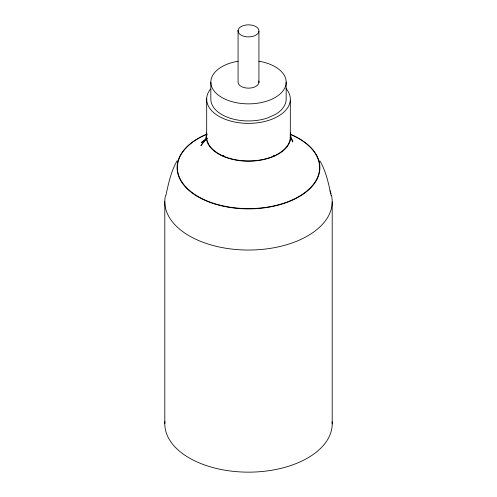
<?xml version="1.0" encoding="UTF-8"?>
<svg xmlns="http://www.w3.org/2000/svg" width="497" height="497" viewBox="0 0 497 497"><rect width="100%" height="100%" fill="white"/><g stroke="black" fill="none" stroke-linecap="round" stroke-linejoin="round"><path stroke-width="0.75" d="M165.868 195.451C168.526 183.536 170.943 171.285 177.243 160.637M206.385 136.632L205.087 139.912L200.894 145.602L205.454 139.918M205.255 139.62L201.372 142.552L207.597 138.247M290.521 137.905L292.683 140.831M290.012 137.495L290.832 138.781M292.062 140.713L292.876 141.999L290.229 135.308M319.832 160.811C326.131 171.459 328.598 183.697 331.132 195.65M332.201 201.819L332.201 423.929M290.316 100.201L290.316 137.775M286.166 82.123L286.166 99.207A37.666 21.744 0 0 1 275.133 114.583L267.33 118.044A37.666 21.744 0 0 1 210.834 99.207L210.834 82.123M258.925 31.379A10.462 6.039 0 0 1 242.524 35.827A10.462 6.039 0 0 1 244.052 25.403A10.462 6.039 0 0 1 258.925 31.379L258.925 82.632M238.075 30.36L238.075 81.614A10.462 6.039 0 0 0 248.985 88.155A10.462 6.039 0 0 0 258.8 81.061M206.684 98.22L206.684 135.787M164.799 201.62L164.799 423.73M290.291 134.233A71.406 41.226 0 0 1 301.549 195.259A71.406 41.226 0 0 1 195.253 195.135A71.406 41.226 0 0 1 206.945 134.134M331.418 195.141A83.701 48.321 0 0 1 248.978 250.041A83.701 48.321 0 0 1 165.458 195.688M222.358 155.816A83.701 48.321 0 0 1 223.905 155.53M273.425 155.592A83.701 48.321 0 0 1 274.965 155.878M330.008 190.742A83.701 48.321 0 0 1 331.027 193.662M290.217 132.823A42.276 24.409 0 0 1 248.618 161.19A42.276 24.409 0 0 1 206.746 132.96M290.304 135.669A41.847 24.16 0 0 1 247.394 160.935A41.847 24.16 0 0 1 206.858 134.395M258.974 61.237A37.666 21.744 0 0 1 279.208 94.716A37.666 21.744 0 0 1 217.792 94.716A37.666 21.744 0 0 1 238.026 61.237M290.198 134.302A71.096 41.046 0 0 1 301.337 195.01A71.096 41.046 0 0 1 195.601 194.973A71.096 41.046 0 0 1 206.882 134.271M286.061 88.559A41.847 24.16 0 0 1 248.978 123.368A41.847 24.16 0 0 1 210.529 89.056M332.12 421.711A83.701 48.321 0 0 1 248.326 472.15A83.701 48.321 0 0 1 164.898 421.512"/></g></svg>
